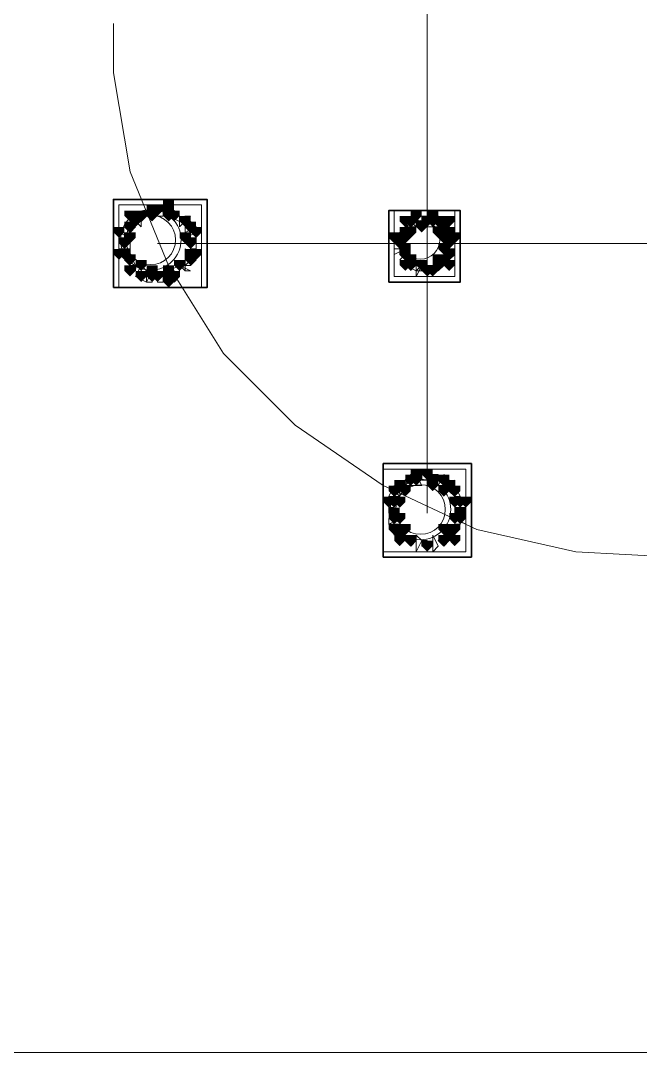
# Model space of a CAD drawing. Header units: millimetres. Extents: x 2315 to 4619, y 1334 to 1897.
# Drawn here: x 3521.04 to 3527.92, y 1530.21 to 1541.67 of the extents above; entities that cross this region are included whole.
import ezdxf

# ---------------------------------------------------------------- set-up
doc = ezdxf.new("R2010")
doc.units = ezdxf.units.MM
for name, color, linetype, true_color in [('PDF_10', 7, 'Continuous', 0x00b85c), ('PDF_AXIS', 7, 'Continuous', 0x00b85c), ('PDF_柱构件', 7, 'Continuous', 0x00b85c), ('PDF_转运站初步方案', 7, 'Continuous', 0x00b85c)]:
    doc.layers.add(name, color=color, linetype=linetype, true_color=true_color)
doc.layers.add('PDF_中心线层', color=1, linetype='Continuous')
doc.layers.add('PDF_粗实线层', color=7, linetype='Continuous')

msp = doc.modelspace()

# ---------------------------------------------------------------- hatches: boundary and pattern name
at = {"layer": 'PDF_10', "transparency": 33554559}
for points in [[(3522.558, 1539.62), (3522.497, 1539.62), (3522.497, 1539.558), (3522.558, 1539.497), (3522.619, 1539.558), (3522.619, 1539.62)], [(3522.558, 1539.62), (3522.497, 1539.62), (3522.497, 1539.558), (3522.558, 1539.497), (3522.619, 1539.558), (3522.619, 1539.62)], [(3522.558, 1539.62), (3522.497, 1539.62), (3522.497, 1539.558), (3522.558, 1539.497), (3522.619, 1539.558), (3522.619, 1539.62)], [(3522.375, 1539.558), (3522.314, 1539.558), (3522.314, 1539.497), (3522.375, 1539.436), (3522.436, 1539.497), (3522.436, 1539.558)], [(3522.375, 1539.558), (3522.314, 1539.558), (3522.314, 1539.497), (3522.375, 1539.436), (3522.436, 1539.497), (3522.436, 1539.558)], [(3522.375, 1539.558), (3522.314, 1539.558), (3522.314, 1539.497), (3522.375, 1539.436), (3522.436, 1539.497), (3522.436, 1539.558)], [(3522.741, 1539.558), (3522.68, 1539.558), (3522.68, 1539.497), (3522.741, 1539.436), (3522.802, 1539.497), (3522.802, 1539.558)], [(3522.741, 1539.558), (3522.68, 1539.558), (3522.68, 1539.497), (3522.741, 1539.436), (3522.802, 1539.497), (3522.802, 1539.558)], [(3525.368, 1539.497), (3525.307, 1539.497), (3525.307, 1539.436), (3525.368, 1539.375), (3525.429, 1539.436), (3525.429, 1539.497)], [(3525.368, 1539.497), (3525.307, 1539.497), (3525.307, 1539.436), (3525.368, 1539.375), (3525.429, 1539.436), (3525.429, 1539.497)], [(3525.551, 1539.497), (3525.49, 1539.497), (3525.49, 1539.436), (3525.551, 1539.375), (3525.612, 1539.436), (3525.612, 1539.497)], [(3525.551, 1539.497), (3525.49, 1539.497), (3525.49, 1539.436), (3525.551, 1539.375), (3525.612, 1539.436), (3525.612, 1539.497)], [(3525.673, 1539.497), (3525.612, 1539.497), (3525.612, 1539.436), (3525.673, 1539.375), (3525.734, 1539.436), (3525.734, 1539.497)], [(3525.673, 1539.497), (3525.612, 1539.497), (3525.612, 1539.436), (3525.673, 1539.375), (3525.734, 1539.436), (3525.734, 1539.497)], [(3522.253, 1539.436), (3522.191, 1539.436), (3522.191, 1539.375), (3522.253, 1539.314), (3522.314, 1539.375), (3522.314, 1539.436)], [(3522.253, 1539.436), (3522.191, 1539.436), (3522.191, 1539.375), (3522.253, 1539.314), (3522.314, 1539.375), (3522.314, 1539.436)], [(3522.253, 1539.436), (3522.191, 1539.436), (3522.191, 1539.375), (3522.253, 1539.314), (3522.314, 1539.375), (3522.314, 1539.436)], [(3522.924, 1539.436), (3522.863, 1539.436), (3522.863, 1539.375), (3522.924, 1539.314), (3522.986, 1539.375), (3522.986, 1539.436)], [(3522.924, 1539.436), (3522.863, 1539.436), (3522.863, 1539.375), (3522.924, 1539.314), (3522.986, 1539.375), (3522.986, 1539.436)], [(3525.307, 1539.375), (3525.246, 1539.375), (3525.246, 1539.314), (3525.307, 1539.253), (3525.368, 1539.314), (3525.368, 1539.375)], [(3525.307, 1539.375), (3525.246, 1539.375), (3525.246, 1539.314), (3525.307, 1539.253), (3525.368, 1539.314), (3525.368, 1539.375)], [(3525.795, 1539.375), (3525.734, 1539.375), (3525.734, 1539.314), (3525.795, 1539.253), (3525.856, 1539.314), (3525.856, 1539.375)], [(3525.795, 1539.375), (3525.734, 1539.375), (3525.734, 1539.314), (3525.795, 1539.253), (3525.856, 1539.314), (3525.856, 1539.375)], [(3522.191, 1539.253), (3522.13, 1539.253), (3522.13, 1539.192), (3522.191, 1539.131), (3522.253, 1539.192), (3522.253, 1539.253)], [(3522.191, 1539.253), (3522.13, 1539.253), (3522.13, 1539.192), (3522.191, 1539.131), (3522.253, 1539.192), (3522.253, 1539.253)], [(3522.924, 1539.253), (3522.863, 1539.253), (3522.863, 1539.192), (3522.924, 1539.131), (3522.986, 1539.192), (3522.986, 1539.253)], [(3522.924, 1539.253), (3522.863, 1539.253), (3522.863, 1539.192), (3522.924, 1539.131), (3522.986, 1539.192), (3522.986, 1539.253)], [(3525.246, 1539.253), (3525.184, 1539.253), (3525.184, 1539.192), (3525.246, 1539.131), (3525.307, 1539.192), (3525.307, 1539.253)], [(3525.246, 1539.253), (3525.184, 1539.253), (3525.184, 1539.192), (3525.246, 1539.131), (3525.307, 1539.192), (3525.307, 1539.253)], [(3525.795, 1539.253), (3525.734, 1539.253), (3525.734, 1539.192), (3525.795, 1539.131), (3525.856, 1539.192), (3525.856, 1539.253)], [(3525.795, 1539.253), (3525.734, 1539.253), (3525.734, 1539.192), (3525.795, 1539.131), (3525.856, 1539.192), (3525.856, 1539.253)], [(3525.307, 1539.131), (3525.246, 1539.131), (3525.246, 1539.07), (3525.307, 1539.009), (3525.368, 1539.07), (3525.368, 1539.131)], [(3525.307, 1539.131), (3525.246, 1539.131), (3525.246, 1539.07), (3525.307, 1539.009), (3525.368, 1539.07), (3525.368, 1539.131)], [(3525.795, 1539.131), (3525.734, 1539.131), (3525.734, 1539.07), (3525.795, 1539.009), (3525.856, 1539.07), (3525.856, 1539.131)], [(3525.795, 1539.131), (3525.734, 1539.131), (3525.734, 1539.07), (3525.795, 1539.009), (3525.856, 1539.07), (3525.856, 1539.131)], [(3522.253, 1539.07), (3522.191, 1539.07), (3522.191, 1539.009), (3522.253, 1538.948), (3522.314, 1539.009), (3522.314, 1539.07)], [(3522.253, 1539.07), (3522.191, 1539.07), (3522.191, 1539.009), (3522.253, 1538.948), (3522.314, 1539.009), (3522.314, 1539.07)], [(3522.253, 1539.07), (3522.191, 1539.07), (3522.191, 1539.009), (3522.253, 1538.948), (3522.314, 1539.009), (3522.314, 1539.07)], [(3522.924, 1539.07), (3522.863, 1539.07), (3522.863, 1539.009), (3522.924, 1538.948), (3522.986, 1539.009), (3522.986, 1539.07)], [(3522.924, 1539.07), (3522.863, 1539.07), (3522.863, 1539.009), (3522.924, 1538.948), (3522.986, 1539.009), (3522.986, 1539.07)], [(3525.368, 1539.009), (3525.307, 1539.009), (3525.307, 1538.948), (3525.368, 1538.887), (3525.429, 1538.948), (3525.429, 1539.009)], [(3525.368, 1539.009), (3525.307, 1539.009), (3525.307, 1538.948), (3525.368, 1538.887), (3525.429, 1538.948), (3525.429, 1539.009)], [(3525.551, 1538.948), (3525.49, 1538.948), (3525.49, 1538.887), (3525.551, 1538.825), (3525.612, 1538.887), (3525.612, 1538.948)], [(3525.551, 1538.948), (3525.49, 1538.948), (3525.49, 1538.887), (3525.551, 1538.825), (3525.612, 1538.887), (3525.612, 1538.948)], [(3525.673, 1539.009), (3525.612, 1539.009), (3525.612, 1538.948), (3525.673, 1538.887), (3525.734, 1538.948), (3525.734, 1539.009)], [(3525.673, 1539.009), (3525.612, 1539.009), (3525.612, 1538.948), (3525.673, 1538.887), (3525.734, 1538.948), (3525.734, 1539.009)], [(3525.673, 1539.009), (3525.612, 1539.009), (3525.612, 1538.948), (3525.673, 1538.887), (3525.734, 1538.948), (3525.734, 1539.009)], [(3522.375, 1538.887), (3522.314, 1538.887), (3522.314, 1538.825), (3522.375, 1538.764), (3522.436, 1538.825), (3522.436, 1538.887)], [(3522.375, 1538.887), (3522.314, 1538.887), (3522.314, 1538.825), (3522.375, 1538.764), (3522.436, 1538.825), (3522.436, 1538.887)], [(3522.558, 1538.887), (3522.497, 1538.887), (3522.497, 1538.825), (3522.558, 1538.764), (3522.619, 1538.825), (3522.619, 1538.887)], [(3522.558, 1538.887), (3522.497, 1538.887), (3522.497, 1538.825), (3522.558, 1538.764), (3522.619, 1538.825), (3522.619, 1538.887)], [(3522.741, 1538.887), (3522.68, 1538.887), (3522.68, 1538.825), (3522.741, 1538.764), (3522.802, 1538.825), (3522.802, 1538.887)], [(3522.741, 1538.887), (3522.68, 1538.887), (3522.68, 1538.825), (3522.741, 1538.764), (3522.802, 1538.825), (3522.802, 1538.887)], [(3525.368, 1536.627), (3525.307, 1536.627), (3525.307, 1536.565), (3525.368, 1536.504), (3525.429, 1536.565), (3525.429, 1536.627)], [(3525.368, 1536.627), (3525.307, 1536.627), (3525.307, 1536.565), (3525.368, 1536.504), (3525.429, 1536.565), (3525.429, 1536.627)], [(3525.551, 1536.688), (3525.49, 1536.688), (3525.49, 1536.627), (3525.551, 1536.565), (3525.612, 1536.627), (3525.612, 1536.688)], [(3525.551, 1536.688), (3525.49, 1536.688), (3525.49, 1536.627), (3525.551, 1536.565), (3525.612, 1536.627), (3525.612, 1536.688)], [(3525.734, 1536.627), (3525.673, 1536.627), (3525.673, 1536.565), (3525.734, 1536.504), (3525.795, 1536.565), (3525.795, 1536.627)], [(3525.734, 1536.627), (3525.673, 1536.627), (3525.673, 1536.565), (3525.734, 1536.504), (3525.795, 1536.565), (3525.795, 1536.627)], [(3525.184, 1536.504), (3525.123, 1536.504), (3525.123, 1536.443), (3525.184, 1536.382), (3525.246, 1536.443), (3525.246, 1536.504)], [(3525.184, 1536.504), (3525.123, 1536.504), (3525.123, 1536.443), (3525.184, 1536.382), (3525.246, 1536.443), (3525.246, 1536.504)], [(3525.856, 1536.504), (3525.795, 1536.504), (3525.795, 1536.443), (3525.856, 1536.382), (3525.917, 1536.443), (3525.917, 1536.504)], [(3525.856, 1536.504), (3525.795, 1536.504), (3525.795, 1536.443), (3525.856, 1536.382), (3525.917, 1536.443), (3525.917, 1536.504)], [(3525.184, 1536.26), (3525.123, 1536.26), (3525.123, 1536.199), (3525.184, 1536.138), (3525.246, 1536.199), (3525.246, 1536.26)], [(3525.184, 1536.26), (3525.123, 1536.26), (3525.123, 1536.199), (3525.184, 1536.138), (3525.246, 1536.199), (3525.246, 1536.26)], [(3525.917, 1536.26), (3525.856, 1536.26), (3525.856, 1536.199), (3525.917, 1536.138), (3525.979, 1536.199), (3525.979, 1536.26)], [(3525.917, 1536.26), (3525.856, 1536.26), (3525.856, 1536.199), (3525.917, 1536.138), (3525.979, 1536.199), (3525.979, 1536.26)], [(3525.184, 1536.077), (3525.123, 1536.077), (3525.123, 1536.016), (3525.184, 1535.955), (3525.246, 1536.016), (3525.246, 1536.077)], [(3525.184, 1536.077), (3525.123, 1536.077), (3525.123, 1536.016), (3525.184, 1535.955), (3525.246, 1536.016), (3525.246, 1536.077)], [(3525.856, 1536.077), (3525.795, 1536.077), (3525.795, 1536.016), (3525.856, 1535.955), (3525.917, 1536.016), (3525.917, 1536.077)], [(3525.856, 1536.077), (3525.795, 1536.077), (3525.795, 1536.016), (3525.856, 1535.955), (3525.917, 1536.016), (3525.917, 1536.077)], [(3525.368, 1535.955), (3525.307, 1535.955), (3525.307, 1535.894), (3525.368, 1535.832), (3525.429, 1535.894), (3525.429, 1535.955)], [(3525.368, 1535.955), (3525.307, 1535.955), (3525.307, 1535.894), (3525.368, 1535.832), (3525.429, 1535.894), (3525.429, 1535.955)], [(3525.734, 1535.955), (3525.673, 1535.955), (3525.673, 1535.894), (3525.734, 1535.832), (3525.795, 1535.894), (3525.795, 1535.955)], [(3525.734, 1535.955), (3525.673, 1535.955), (3525.673, 1535.894), (3525.734, 1535.832), (3525.795, 1535.894), (3525.795, 1535.955)], [(3525.734, 1535.955), (3525.673, 1535.955), (3525.673, 1535.894), (3525.734, 1535.832), (3525.795, 1535.894), (3525.795, 1535.955)], [(3525.551, 1535.894), (3525.49, 1535.894), (3525.49, 1535.832), (3525.551, 1535.771), (3525.612, 1535.832), (3525.612, 1535.894)], [(3525.551, 1535.894), (3525.49, 1535.894), (3525.49, 1535.832), (3525.551, 1535.771), (3525.612, 1535.832), (3525.612, 1535.894)]]:
    msp.add_hatch(color=256, dxfattribs=at).paths.add_polyline_path(points)
at = {"layer": 'PDF_柱构件', "transparency": 33554559}
for points in [[(3522.497, 1539.62), (3522.436, 1539.62), (3522.436, 1539.558), (3522.497, 1539.497), (3522.558, 1539.558), (3522.558, 1539.62)], [(3522.68, 1539.681), (3522.619, 1539.681), (3522.619, 1539.62), (3522.68, 1539.558), (3522.741, 1539.62), (3522.741, 1539.681)], [(3522.68, 1539.62), (3522.619, 1539.62), (3522.619, 1539.558), (3522.68, 1539.497), (3522.741, 1539.558), (3522.741, 1539.62)], [(3522.253, 1539.558), (3522.191, 1539.558), (3522.191, 1539.497), (3522.253, 1539.436), (3522.314, 1539.497), (3522.314, 1539.558)], [(3522.314, 1539.497), (3522.253, 1539.497), (3522.253, 1539.436), (3522.314, 1539.375), (3522.375, 1539.436), (3522.375, 1539.497)], [(3522.497, 1539.558), (3522.436, 1539.558), (3522.436, 1539.497), (3522.497, 1539.436), (3522.558, 1539.497), (3522.558, 1539.558)], [(3522.68, 1539.558), (3522.619, 1539.558), (3522.619, 1539.497), (3522.68, 1539.436), (3522.741, 1539.497), (3522.741, 1539.558)], [(3522.863, 1539.497), (3522.802, 1539.497), (3522.802, 1539.436), (3522.863, 1539.375), (3522.924, 1539.436), (3522.924, 1539.497)], [(3525.307, 1539.497), (3525.246, 1539.497), (3525.246, 1539.436), (3525.307, 1539.375), (3525.368, 1539.436), (3525.368, 1539.497)], [(3525.429, 1539.558), (3525.368, 1539.558), (3525.368, 1539.497), (3525.429, 1539.436), (3525.49, 1539.497), (3525.49, 1539.558)], [(3525.612, 1539.558), (3525.551, 1539.558), (3525.551, 1539.497), (3525.612, 1539.436), (3525.673, 1539.497), (3525.673, 1539.558)], [(3525.612, 1539.497), (3525.551, 1539.497), (3525.551, 1539.436), (3525.612, 1539.375), (3525.673, 1539.436), (3525.673, 1539.497)], [(3525.795, 1539.497), (3525.734, 1539.497), (3525.734, 1539.436), (3525.795, 1539.375), (3525.856, 1539.436), (3525.856, 1539.497)], [(3522.13, 1539.375), (3522.069, 1539.375), (3522.069, 1539.314), (3522.13, 1539.253), (3522.191, 1539.314), (3522.191, 1539.375)], [(3522.986, 1539.375), (3522.924, 1539.375), (3522.924, 1539.314), (3522.986, 1539.253), (3523.047, 1539.314), (3523.047, 1539.375)], [(3525.368, 1539.375), (3525.307, 1539.375), (3525.307, 1539.314), (3525.368, 1539.253), (3525.429, 1539.314), (3525.429, 1539.375)], [(3525.49, 1539.436), (3525.429, 1539.436), (3525.429, 1539.375), (3525.49, 1539.314), (3525.551, 1539.375), (3525.551, 1539.436)], [(3525.673, 1539.375), (3525.612, 1539.375), (3525.612, 1539.314), (3525.673, 1539.253), (3525.734, 1539.314), (3525.734, 1539.375)], [(3525.734, 1539.436), (3525.673, 1539.436), (3525.673, 1539.375), (3525.734, 1539.314), (3525.795, 1539.375), (3525.795, 1539.436)], [(3522.253, 1539.314), (3522.191, 1539.314), (3522.191, 1539.253), (3522.253, 1539.192), (3522.314, 1539.253), (3522.314, 1539.314)], [(3522.863, 1539.314), (3522.802, 1539.314), (3522.802, 1539.253), (3522.863, 1539.192), (3522.924, 1539.253), (3522.924, 1539.314)], [(3525.184, 1539.314), (3525.123, 1539.314), (3525.123, 1539.253), (3525.184, 1539.192), (3525.246, 1539.253), (3525.246, 1539.314)], [(3525.246, 1539.314), (3525.184, 1539.314), (3525.184, 1539.253), (3525.246, 1539.192), (3525.307, 1539.253), (3525.307, 1539.314)], [(3525.307, 1539.314), (3525.246, 1539.314), (3525.246, 1539.253), (3525.307, 1539.192), (3525.368, 1539.253), (3525.368, 1539.314)], [(3525.734, 1539.314), (3525.673, 1539.314), (3525.673, 1539.253), (3525.734, 1539.192), (3525.795, 1539.253), (3525.795, 1539.314)], [(3525.795, 1539.314), (3525.734, 1539.314), (3525.734, 1539.253), (3525.795, 1539.192), (3525.856, 1539.253), (3525.856, 1539.314)], [(3525.856, 1539.314), (3525.795, 1539.314), (3525.795, 1539.253), (3525.856, 1539.192), (3525.917, 1539.253), (3525.917, 1539.314)], [(3522.13, 1539.131), (3522.069, 1539.131), (3522.069, 1539.07), (3522.13, 1539.009), (3522.191, 1539.07), (3522.191, 1539.131)], [(3522.191, 1539.131), (3522.13, 1539.131), (3522.13, 1539.07), (3522.191, 1539.009), (3522.253, 1539.07), (3522.253, 1539.131)], [(3522.924, 1539.131), (3522.863, 1539.131), (3522.863, 1539.07), (3522.924, 1539.009), (3522.986, 1539.07), (3522.986, 1539.131)], [(3522.986, 1539.131), (3522.924, 1539.131), (3522.924, 1539.07), (3522.986, 1539.009), (3523.047, 1539.07), (3523.047, 1539.131)], [(3525.307, 1539.192), (3525.246, 1539.192), (3525.246, 1539.131), (3525.307, 1539.07), (3525.368, 1539.131), (3525.368, 1539.192)], [(3525.734, 1539.192), (3525.673, 1539.192), (3525.673, 1539.131), (3525.734, 1539.07), (3525.795, 1539.131), (3525.795, 1539.192)], [(3525.368, 1539.07), (3525.307, 1539.07), (3525.307, 1539.009), (3525.368, 1538.948), (3525.429, 1539.009), (3525.429, 1539.07)], [(3525.673, 1539.07), (3525.612, 1539.07), (3525.612, 1539.009), (3525.673, 1538.948), (3525.734, 1539.009), (3525.734, 1539.07)], [(3525.734, 1539.07), (3525.673, 1539.07), (3525.673, 1539.009), (3525.734, 1538.948), (3525.795, 1539.009), (3525.795, 1539.07)], [(3522.253, 1538.948), (3522.191, 1538.948), (3522.191, 1538.887), (3522.253, 1538.825), (3522.314, 1538.887), (3522.314, 1538.948)], [(3522.375, 1539.009), (3522.314, 1539.009), (3522.314, 1538.948), (3522.375, 1538.887), (3522.436, 1538.948), (3522.436, 1539.009)], [(3522.497, 1538.948), (3522.436, 1538.948), (3522.436, 1538.887), (3522.497, 1538.825), (3522.558, 1538.887), (3522.558, 1538.948)], [(3522.68, 1538.948), (3522.619, 1538.948), (3522.619, 1538.887), (3522.68, 1538.825), (3522.741, 1538.887), (3522.741, 1538.948)], [(3522.802, 1539.009), (3522.741, 1539.009), (3522.741, 1538.948), (3522.802, 1538.887), (3522.863, 1538.948), (3522.863, 1539.009)], [(3525.307, 1539.009), (3525.246, 1539.009), (3525.246, 1538.948), (3525.307, 1538.887), (3525.368, 1538.948), (3525.368, 1539.009)], [(3525.49, 1539.009), (3525.429, 1539.009), (3525.429, 1538.948), (3525.49, 1538.887), (3525.551, 1538.948), (3525.551, 1539.009)], [(3525.612, 1538.948), (3525.551, 1538.948), (3525.551, 1538.887), (3525.612, 1538.825), (3525.673, 1538.887), (3525.673, 1538.948)], [(3525.795, 1539.009), (3525.734, 1539.009), (3525.734, 1538.948), (3525.795, 1538.887), (3525.856, 1538.948), (3525.856, 1539.009)], [(3522.497, 1538.887), (3522.436, 1538.887), (3522.436, 1538.825), (3522.497, 1538.764), (3522.558, 1538.825), (3522.558, 1538.887)], [(3522.68, 1538.887), (3522.619, 1538.887), (3522.619, 1538.825), (3522.68, 1538.764), (3522.741, 1538.825), (3522.741, 1538.887)], [(3522.68, 1538.825), (3522.619, 1538.825), (3522.619, 1538.764), (3522.68, 1538.703), (3522.741, 1538.764), (3522.741, 1538.825)], [(3525.429, 1536.688), (3525.368, 1536.688), (3525.368, 1536.627), (3525.429, 1536.565), (3525.49, 1536.627), (3525.49, 1536.688)], [(3525.429, 1536.627), (3525.368, 1536.627), (3525.368, 1536.565), (3525.429, 1536.504), (3525.49, 1536.565), (3525.49, 1536.627)], [(3525.612, 1536.627), (3525.551, 1536.627), (3525.551, 1536.565), (3525.612, 1536.504), (3525.673, 1536.565), (3525.673, 1536.627)], [(3525.246, 1536.565), (3525.184, 1536.565), (3525.184, 1536.504), (3525.246, 1536.443), (3525.307, 1536.504), (3525.307, 1536.565)], [(3525.307, 1536.504), (3525.246, 1536.504), (3525.246, 1536.443), (3525.307, 1536.382), (3525.368, 1536.443), (3525.368, 1536.504)], [(3525.612, 1536.565), (3525.551, 1536.565), (3525.551, 1536.504), (3525.612, 1536.443), (3525.673, 1536.504), (3525.673, 1536.565)], [(3525.734, 1536.504), (3525.673, 1536.504), (3525.673, 1536.443), (3525.734, 1536.382), (3525.795, 1536.443), (3525.795, 1536.504)], [(3525.795, 1536.565), (3525.734, 1536.565), (3525.734, 1536.504), (3525.795, 1536.443), (3525.856, 1536.504), (3525.856, 1536.565)], [(3525.123, 1536.382), (3525.062, 1536.382), (3525.062, 1536.321), (3525.123, 1536.26), (3525.184, 1536.321), (3525.184, 1536.382)], [(3525.184, 1536.382), (3525.123, 1536.382), (3525.123, 1536.321), (3525.184, 1536.26), (3525.246, 1536.321), (3525.246, 1536.382)], [(3525.246, 1536.382), (3525.184, 1536.382), (3525.184, 1536.321), (3525.246, 1536.26), (3525.307, 1536.321), (3525.307, 1536.382)], [(3525.856, 1536.382), (3525.795, 1536.382), (3525.795, 1536.321), (3525.856, 1536.26), (3525.917, 1536.321), (3525.917, 1536.382)], [(3525.917, 1536.382), (3525.856, 1536.382), (3525.856, 1536.321), (3525.917, 1536.26), (3525.979, 1536.321), (3525.979, 1536.382)], [(3525.979, 1536.382), (3525.917, 1536.382), (3525.917, 1536.321), (3525.979, 1536.26), (3526.04, 1536.321), (3526.04, 1536.382)], [(3525.184, 1536.199), (3525.123, 1536.199), (3525.123, 1536.138), (3525.184, 1536.077), (3525.246, 1536.138), (3525.246, 1536.199)], [(3525.246, 1536.199), (3525.184, 1536.199), (3525.184, 1536.138), (3525.246, 1536.077), (3525.307, 1536.138), (3525.307, 1536.199)], [(3525.856, 1536.199), (3525.795, 1536.199), (3525.795, 1536.138), (3525.856, 1536.077), (3525.917, 1536.138), (3525.917, 1536.199)], [(3525.917, 1536.199), (3525.856, 1536.199), (3525.856, 1536.138), (3525.917, 1536.077), (3525.979, 1536.138), (3525.979, 1536.199)], [(3525.307, 1536.077), (3525.246, 1536.077), (3525.246, 1536.016), (3525.307, 1535.955), (3525.368, 1536.016), (3525.368, 1536.077)], [(3525.734, 1536.077), (3525.673, 1536.077), (3525.673, 1536.016), (3525.734, 1535.955), (3525.795, 1536.016), (3525.795, 1536.077)], [(3525.246, 1536.016), (3525.184, 1536.016), (3525.184, 1535.955), (3525.246, 1535.894), (3525.307, 1535.955), (3525.307, 1536.016)], [(3525.246, 1535.955), (3525.184, 1535.955), (3525.184, 1535.894), (3525.246, 1535.832), (3525.307, 1535.894), (3525.307, 1535.955)], [(3525.795, 1536.016), (3525.734, 1536.016), (3525.734, 1535.955), (3525.795, 1535.894), (3525.856, 1535.955), (3525.856, 1536.016)], [(3525.856, 1535.955), (3525.795, 1535.955), (3525.795, 1535.894), (3525.856, 1535.832), (3525.917, 1535.894), (3525.917, 1535.955)]]:
    msp.add_hatch(color=256, dxfattribs=at).paths.add_polyline_path(points)
at = {"layer": 'PDF_转运站初步方案', "transparency": 33554559}
for points in [[(3522.558, 1539.62), (3522.497, 1539.62), (3522.497, 1539.558), (3522.558, 1539.497), (3522.619, 1539.558), (3522.619, 1539.62)], [(3522.558, 1539.62), (3522.497, 1539.62), (3522.497, 1539.558), (3522.558, 1539.497), (3522.619, 1539.558), (3522.619, 1539.62)], [(3522.375, 1539.558), (3522.314, 1539.558), (3522.314, 1539.497), (3522.375, 1539.436), (3522.436, 1539.497), (3522.436, 1539.558)], [(3522.375, 1539.558), (3522.314, 1539.558), (3522.314, 1539.497), (3522.375, 1539.436), (3522.436, 1539.497), (3522.436, 1539.558)], [(3522.741, 1539.558), (3522.68, 1539.558), (3522.68, 1539.497), (3522.741, 1539.436), (3522.802, 1539.497), (3522.802, 1539.558)], [(3522.741, 1539.558), (3522.68, 1539.558), (3522.68, 1539.497), (3522.741, 1539.436), (3522.802, 1539.497), (3522.802, 1539.558)], [(3525.368, 1539.497), (3525.307, 1539.497), (3525.307, 1539.436), (3525.368, 1539.375), (3525.429, 1539.436), (3525.429, 1539.497)], [(3525.368, 1539.497), (3525.307, 1539.497), (3525.307, 1539.436), (3525.368, 1539.375), (3525.429, 1539.436), (3525.429, 1539.497)], [(3525.551, 1539.497), (3525.49, 1539.497), (3525.49, 1539.436), (3525.551, 1539.375), (3525.612, 1539.436), (3525.612, 1539.497)], [(3525.551, 1539.497), (3525.49, 1539.497), (3525.49, 1539.436), (3525.551, 1539.375), (3525.612, 1539.436), (3525.612, 1539.497)], [(3525.673, 1539.497), (3525.612, 1539.497), (3525.612, 1539.436), (3525.673, 1539.375), (3525.734, 1539.436), (3525.734, 1539.497)], [(3525.673, 1539.497), (3525.612, 1539.497), (3525.612, 1539.436), (3525.673, 1539.375), (3525.734, 1539.436), (3525.734, 1539.497)], [(3522.253, 1539.436), (3522.191, 1539.436), (3522.191, 1539.375), (3522.253, 1539.314), (3522.314, 1539.375), (3522.314, 1539.436)], [(3522.253, 1539.436), (3522.191, 1539.436), (3522.191, 1539.375), (3522.253, 1539.314), (3522.314, 1539.375), (3522.314, 1539.436)], [(3522.924, 1539.436), (3522.863, 1539.436), (3522.863, 1539.375), (3522.924, 1539.314), (3522.986, 1539.375), (3522.986, 1539.436)], [(3522.924, 1539.436), (3522.863, 1539.436), (3522.863, 1539.375), (3522.924, 1539.314), (3522.986, 1539.375), (3522.986, 1539.436)], [(3525.307, 1539.375), (3525.246, 1539.375), (3525.246, 1539.314), (3525.307, 1539.253), (3525.368, 1539.314), (3525.368, 1539.375)], [(3525.307, 1539.375), (3525.246, 1539.375), (3525.246, 1539.314), (3525.307, 1539.253), (3525.368, 1539.314), (3525.368, 1539.375)], [(3525.795, 1539.375), (3525.734, 1539.375), (3525.734, 1539.314), (3525.795, 1539.253), (3525.856, 1539.314), (3525.856, 1539.375)], [(3525.795, 1539.375), (3525.734, 1539.375), (3525.734, 1539.314), (3525.795, 1539.253), (3525.856, 1539.314), (3525.856, 1539.375)], [(3522.191, 1539.253), (3522.13, 1539.253), (3522.13, 1539.192), (3522.191, 1539.131), (3522.253, 1539.192), (3522.253, 1539.253)], [(3522.191, 1539.253), (3522.13, 1539.253), (3522.13, 1539.192), (3522.191, 1539.131), (3522.253, 1539.192), (3522.253, 1539.253)], [(3522.924, 1539.253), (3522.863, 1539.253), (3522.863, 1539.192), (3522.924, 1539.131), (3522.986, 1539.192), (3522.986, 1539.253)], [(3522.924, 1539.253), (3522.863, 1539.253), (3522.863, 1539.192), (3522.924, 1539.131), (3522.986, 1539.192), (3522.986, 1539.253)], [(3525.246, 1539.253), (3525.184, 1539.253), (3525.184, 1539.192), (3525.246, 1539.131), (3525.307, 1539.192), (3525.307, 1539.253)], [(3525.246, 1539.253), (3525.184, 1539.253), (3525.184, 1539.192), (3525.246, 1539.131), (3525.307, 1539.192), (3525.307, 1539.253)], [(3525.795, 1539.253), (3525.734, 1539.253), (3525.734, 1539.192), (3525.795, 1539.131), (3525.856, 1539.192), (3525.856, 1539.253)], [(3525.795, 1539.253), (3525.734, 1539.253), (3525.734, 1539.192), (3525.795, 1539.131), (3525.856, 1539.192), (3525.856, 1539.253)], [(3525.307, 1539.131), (3525.246, 1539.131), (3525.246, 1539.07), (3525.307, 1539.009), (3525.368, 1539.07), (3525.368, 1539.131)], [(3525.307, 1539.131), (3525.246, 1539.131), (3525.246, 1539.07), (3525.307, 1539.009), (3525.368, 1539.07), (3525.368, 1539.131)], [(3525.795, 1539.131), (3525.734, 1539.131), (3525.734, 1539.07), (3525.795, 1539.009), (3525.856, 1539.07), (3525.856, 1539.131)], [(3525.795, 1539.131), (3525.734, 1539.131), (3525.734, 1539.07), (3525.795, 1539.009), (3525.856, 1539.07), (3525.856, 1539.131)], [(3522.253, 1539.07), (3522.191, 1539.07), (3522.191, 1539.009), (3522.253, 1538.948), (3522.314, 1539.009), (3522.314, 1539.07)], [(3522.253, 1539.07), (3522.191, 1539.07), (3522.191, 1539.009), (3522.253, 1538.948), (3522.314, 1539.009), (3522.314, 1539.07)], [(3522.924, 1539.07), (3522.863, 1539.07), (3522.863, 1539.009), (3522.924, 1538.948), (3522.986, 1539.009), (3522.986, 1539.07)], [(3522.924, 1539.07), (3522.863, 1539.07), (3522.863, 1539.009), (3522.924, 1538.948), (3522.986, 1539.009), (3522.986, 1539.07)], [(3525.368, 1539.009), (3525.307, 1539.009), (3525.307, 1538.948), (3525.368, 1538.887), (3525.429, 1538.948), (3525.429, 1539.009)], [(3525.368, 1539.009), (3525.307, 1539.009), (3525.307, 1538.948), (3525.368, 1538.887), (3525.429, 1538.948), (3525.429, 1539.009)], [(3525.551, 1538.948), (3525.49, 1538.948), (3525.49, 1538.887), (3525.551, 1538.825), (3525.612, 1538.887), (3525.612, 1538.948)], [(3525.551, 1538.948), (3525.49, 1538.948), (3525.49, 1538.887), (3525.551, 1538.825), (3525.612, 1538.887), (3525.612, 1538.948)], [(3525.673, 1539.009), (3525.612, 1539.009), (3525.612, 1538.948), (3525.673, 1538.887), (3525.734, 1538.948), (3525.734, 1539.009)], [(3525.673, 1539.009), (3525.612, 1539.009), (3525.612, 1538.948), (3525.673, 1538.887), (3525.734, 1538.948), (3525.734, 1539.009)], [(3522.375, 1538.887), (3522.314, 1538.887), (3522.314, 1538.825), (3522.375, 1538.764), (3522.436, 1538.825), (3522.436, 1538.887)], [(3522.375, 1538.887), (3522.314, 1538.887), (3522.314, 1538.825), (3522.375, 1538.764), (3522.436, 1538.825), (3522.436, 1538.887)], [(3522.558, 1538.887), (3522.497, 1538.887), (3522.497, 1538.825), (3522.558, 1538.764), (3522.619, 1538.825), (3522.619, 1538.887)], [(3522.558, 1538.887), (3522.497, 1538.887), (3522.497, 1538.825), (3522.558, 1538.764), (3522.619, 1538.825), (3522.619, 1538.887)], [(3522.741, 1538.887), (3522.68, 1538.887), (3522.68, 1538.825), (3522.741, 1538.764), (3522.802, 1538.825), (3522.802, 1538.887)], [(3522.741, 1538.887), (3522.68, 1538.887), (3522.68, 1538.825), (3522.741, 1538.764), (3522.802, 1538.825), (3522.802, 1538.887)], [(3525.368, 1536.627), (3525.307, 1536.627), (3525.307, 1536.565), (3525.368, 1536.504), (3525.429, 1536.565), (3525.429, 1536.627)], [(3525.368, 1536.627), (3525.307, 1536.627), (3525.307, 1536.565), (3525.368, 1536.504), (3525.429, 1536.565), (3525.429, 1536.627)], [(3525.551, 1536.688), (3525.49, 1536.688), (3525.49, 1536.627), (3525.551, 1536.565), (3525.612, 1536.627), (3525.612, 1536.688)], [(3525.551, 1536.688), (3525.49, 1536.688), (3525.49, 1536.627), (3525.551, 1536.565), (3525.612, 1536.627), (3525.612, 1536.688)], [(3525.734, 1536.627), (3525.673, 1536.627), (3525.673, 1536.565), (3525.734, 1536.504), (3525.795, 1536.565), (3525.795, 1536.627)], [(3525.734, 1536.627), (3525.673, 1536.627), (3525.673, 1536.565), (3525.734, 1536.504), (3525.795, 1536.565), (3525.795, 1536.627)], [(3525.184, 1536.504), (3525.123, 1536.504), (3525.123, 1536.443), (3525.184, 1536.382), (3525.246, 1536.443), (3525.246, 1536.504)], [(3525.184, 1536.504), (3525.123, 1536.504), (3525.123, 1536.443), (3525.184, 1536.382), (3525.246, 1536.443), (3525.246, 1536.504)], [(3525.856, 1536.504), (3525.795, 1536.504), (3525.795, 1536.443), (3525.856, 1536.382), (3525.917, 1536.443), (3525.917, 1536.504)], [(3525.856, 1536.504), (3525.795, 1536.504), (3525.795, 1536.443), (3525.856, 1536.382), (3525.917, 1536.443), (3525.917, 1536.504)], [(3525.184, 1536.26), (3525.123, 1536.26), (3525.123, 1536.199), (3525.184, 1536.138), (3525.246, 1536.199), (3525.246, 1536.26)], [(3525.184, 1536.26), (3525.123, 1536.26), (3525.123, 1536.199), (3525.184, 1536.138), (3525.246, 1536.199), (3525.246, 1536.26)], [(3525.917, 1536.26), (3525.856, 1536.26), (3525.856, 1536.199), (3525.917, 1536.138), (3525.979, 1536.199), (3525.979, 1536.26)], [(3525.917, 1536.26), (3525.856, 1536.26), (3525.856, 1536.199), (3525.917, 1536.138), (3525.979, 1536.199), (3525.979, 1536.26)], [(3525.184, 1536.077), (3525.123, 1536.077), (3525.123, 1536.016), (3525.184, 1535.955), (3525.246, 1536.016), (3525.246, 1536.077)], [(3525.184, 1536.077), (3525.123, 1536.077), (3525.123, 1536.016), (3525.184, 1535.955), (3525.246, 1536.016), (3525.246, 1536.077)], [(3525.856, 1536.077), (3525.795, 1536.077), (3525.795, 1536.016), (3525.856, 1535.955), (3525.917, 1536.016), (3525.917, 1536.077)], [(3525.856, 1536.077), (3525.795, 1536.077), (3525.795, 1536.016), (3525.856, 1535.955), (3525.917, 1536.016), (3525.917, 1536.077)], [(3525.368, 1535.955), (3525.307, 1535.955), (3525.307, 1535.894), (3525.368, 1535.832), (3525.429, 1535.894), (3525.429, 1535.955)], [(3525.368, 1535.955), (3525.307, 1535.955), (3525.307, 1535.894), (3525.368, 1535.832), (3525.429, 1535.894), (3525.429, 1535.955)], [(3525.734, 1535.955), (3525.673, 1535.955), (3525.673, 1535.894), (3525.734, 1535.832), (3525.795, 1535.894), (3525.795, 1535.955)], [(3525.734, 1535.955), (3525.673, 1535.955), (3525.673, 1535.894), (3525.734, 1535.832), (3525.795, 1535.894), (3525.795, 1535.955)], [(3525.551, 1535.894), (3525.49, 1535.894), (3525.49, 1535.832), (3525.551, 1535.771), (3525.612, 1535.832), (3525.612, 1535.894)], [(3525.551, 1535.894), (3525.49, 1535.894), (3525.49, 1535.832), (3525.551, 1535.771), (3525.612, 1535.832), (3525.612, 1535.894)]]:
    msp.add_hatch(color=256, dxfattribs=at).paths.add_polyline_path(points)

# ---------------------------------------------------------------- linework, layer by layer
at = {"layer": 'PDF_10', "lineweight": 18}
for points in [[(3522.436, 1539.497), (3522.375, 1539.497)], [(3522.619, 1539.558), (3522.558, 1539.558)], [(3522.802, 1539.497), (3522.741, 1539.497), (3522.802, 1539.497)], [(3525.551, 1539.497), (3525.551, 1539.436), (3525.49, 1539.436)], [(3522.253, 1539.375), (3522.253, 1539.314)], [(3522.924, 1539.314), (3522.863, 1539.375), (3522.924, 1539.375)], [(3525.307, 1539.375), (3525.307, 1539.314), (3525.246, 1539.314)], [(3525.429, 1539.436), (3525.368, 1539.375)], [(3525.429, 1539.375), (3525.368, 1539.436)], [(3525.734, 1539.314), (3525.795, 1539.314), (3525.734, 1539.375), (3525.612, 1539.436)], [(3525.673, 1539.375), (3525.673, 1539.436)], [(3522.253, 1539.192), (3522.191, 1539.192), (3522.191, 1539.131)], [(3522.924, 1539.131), (3522.924, 1539.192), (3522.986, 1539.192)], [(3525.307, 1539.192), (3525.246, 1539.192), (3525.246, 1539.131)], [(3525.795, 1539.131), (3525.795, 1539.192), (3525.856, 1539.192)], [(3525.246, 1539.009), (3525.307, 1539.07), (3525.307, 1539.009)], [(3525.734, 1539.009), (3525.795, 1539.07)], [(3525.734, 1539.07), (3525.795, 1539.009)], [(3522.253, 1539.009), (3522.253, 1538.948)], [(3522.863, 1538.948), (3522.924, 1539.009), (3522.863, 1539.009)], [(3525.368, 1538.948), (3525.429, 1538.948), (3525.368, 1538.948)], [(3525.49, 1538.887), (3525.551, 1538.887), (3525.551, 1538.948)], [(3525.612, 1538.948), (3525.734, 1538.948)], [(3522.375, 1538.825), (3522.375, 1538.887), (3522.436, 1538.825)], [(3522.558, 1538.764), (3522.558, 1538.825), (3522.619, 1538.825)], [(3522.741, 1538.825), (3522.802, 1538.887)], [(3522.741, 1538.887), (3522.802, 1538.825)], [(3525.49, 1536.627), (3525.551, 1536.627), (3525.551, 1536.565)], [(3525.307, 1536.504), (3525.368, 1536.565)], [(3525.368, 1536.504), (3525.307, 1536.565)], [(3525.673, 1536.565), (3525.734, 1536.504), (3525.734, 1536.565)], [(3525.184, 1536.382), (3525.246, 1536.443)], [(3525.246, 1536.382), (3525.184, 1536.443)], [(3525.856, 1536.443), (3525.856, 1536.382), (3525.856, 1536.443)], [(3525.123, 1536.199), (3525.184, 1536.199), (3525.184, 1536.26)], [(3525.917, 1536.26), (3525.917, 1536.199), (3525.856, 1536.199)], [(3525.246, 1536.016), (3525.184, 1536.077)], [(3525.246, 1536.077), (3525.184, 1536.016)], [(3525.856, 1536.016), (3525.856, 1536.077), (3525.856, 1536.016)], [(3525.307, 1535.894), (3525.368, 1535.894), (3525.307, 1535.894)], [(3525.551, 1535.894), (3525.551, 1535.832), (3525.49, 1535.832)], [(3525.734, 1535.894), (3525.673, 1535.894)]]:
    msp.add_lwpolyline(points, dxfattribs=at)
at = {"layer": 'PDF_AXIS', "lineweight": 18}
for points in [[(3522.13, 1538.703), (3522.13, 1539.62), (3523.047, 1539.62), (3523.047, 1538.703)], [(3525.184, 1538.825), (3525.184, 1539.558), (3525.856, 1539.558), (3525.856, 1538.825)], [(3525.979, 1535.771), (3525.979, 1536.688), (3525.062, 1536.688), (3525.062, 1535.771)]]:
    msp.add_lwpolyline(points, close=True, dxfattribs=at)
at = {"layer": 'PDF_中心线层', "color": 112, "lineweight": 18, "true_color": 0x00b85c}
for points in [[(3525.551, 1547.133), (3525.551, 1536.199)], [(3522.069, 1541.635), (3522.069, 1541.085), (3522.253, 1539.986), (3522.68, 1538.948), (3523.291, 1537.97), (3524.085, 1537.176), (3525.062, 1536.504), (3526.101, 1536.016), (3527.2, 1535.771), (3528.3, 1535.71), (3529.46, 1535.832), (3530.499, 1536.199), (3531.048, 1536.504)], [(3522.558, 1539.192), (3533.491, 1539.192)]]:
    msp.add_lwpolyline(points, dxfattribs=at)
at = {"layer": 'PDF_柱构件', "lineweight": 18}
for points in [[(3522.497, 1539.62), (3522.497, 1539.497), (3522.436, 1539.62)], [(3522.619, 1539.497), (3522.558, 1539.497), (3522.558, 1539.62), (3522.619, 1539.62)], [(3522.68, 1539.62), (3522.68, 1539.497)], [(3522.253, 1539.497), (3522.375, 1539.436), (3522.375, 1539.375)], [(3522.436, 1539.497), (3522.375, 1539.436), (3522.314, 1539.497), (3522.436, 1539.558)], [(3522.802, 1539.436), (3522.68, 1539.497), (3522.741, 1539.558), (3522.802, 1539.497)], [(3522.924, 1539.497), (3522.802, 1539.375), (3522.802, 1539.436), (3522.863, 1539.497)], [(3525.429, 1539.375), (3525.368, 1539.375), (3525.307, 1539.436), (3525.429, 1539.497)], [(3525.429, 1539.497), (3525.49, 1539.375)], [(3525.551, 1539.436), (3525.49, 1539.436), (3525.49, 1539.497), (3525.551, 1539.497)], [(3525.612, 1539.497), (3525.612, 1539.375), (3525.551, 1539.375)], [(3525.673, 1539.375), (3525.612, 1539.375), (3525.673, 1539.497), (3525.734, 1539.436)], [(3522.314, 1539.375), (3522.253, 1539.314), (3522.191, 1539.375), (3522.253, 1539.436)], [(3522.863, 1539.314), (3522.863, 1539.375), (3522.924, 1539.436), (3522.986, 1539.375)], [(3525.368, 1539.314), (3525.307, 1539.253), (3525.246, 1539.314), (3525.307, 1539.375)], [(3525.307, 1539.436), (3525.368, 1539.314)], [(3525.795, 1539.436), (3525.673, 1539.314)], [(3525.734, 1539.253), (3525.734, 1539.314), (3525.795, 1539.375), (3525.856, 1539.314)], [(3522.13, 1539.314), (3522.253, 1539.253)], [(3522.253, 1539.253), (3522.253, 1539.131), (3522.13, 1539.131), (3522.13, 1539.253)], [(3522.986, 1539.314), (3522.863, 1539.253)], [(3522.924, 1539.131), (3522.924, 1539.253), (3522.986, 1539.253), (3522.986, 1539.131)], [(3525.184, 1539.253), (3525.307, 1539.253)], [(3525.307, 1539.253), (3525.307, 1539.131), (3525.184, 1539.131), (3525.184, 1539.253)], [(3525.856, 1539.253), (3525.734, 1539.253)], [(3525.734, 1539.131), (3525.734, 1539.253), (3525.856, 1539.253), (3525.856, 1539.131)], [(3522.13, 1539.07), (3522.253, 1539.131), (3522.253, 1539.07)], [(3522.986, 1539.07), (3522.863, 1539.07), (3522.863, 1539.131)], [(3525.184, 1539.131), (3525.307, 1539.131), (3525.184, 1539.07)], [(3525.307, 1539.131), (3525.368, 1539.009), (3525.307, 1539.009), (3525.246, 1539.07)], [(3525.856, 1539.07), (3525.734, 1539.131), (3525.856, 1539.131)], [(3525.734, 1539.009), (3525.734, 1539.131), (3525.856, 1539.07), (3525.795, 1539.009)], [(3522.253, 1539.07), (3522.314, 1538.948), (3522.253, 1538.948), (3522.191, 1539.009)], [(3522.863, 1538.948), (3522.863, 1539.07), (3522.986, 1539.009), (3522.924, 1538.948)], [(3522.253, 1538.887), (3522.375, 1538.948)], [(3522.375, 1538.948), (3522.436, 1538.887), (3522.436, 1538.764), (3522.314, 1538.825)], [(3522.68, 1538.887), (3522.802, 1538.948), (3522.802, 1538.825), (3522.741, 1538.764)], [(3525.307, 1538.948), (3525.368, 1539.009)], [(3525.368, 1539.009), (3525.429, 1538.948), (3525.429, 1538.887), (3525.307, 1538.948)], [(3525.49, 1538.948), (3525.551, 1538.948), (3525.551, 1538.887), (3525.49, 1538.887)], [(3525.612, 1538.825), (3525.551, 1538.948), (3525.612, 1538.948), (3525.612, 1538.887)], [(3525.612, 1538.948), (3525.673, 1539.009), (3525.734, 1538.948), (3525.673, 1538.887)], [(3525.795, 1538.948), (3525.673, 1539.009)], [(3522.436, 1538.764), (3522.497, 1538.887), (3522.497, 1538.764)], [(3522.558, 1538.825), (3522.619, 1538.825), (3522.619, 1538.764), (3522.558, 1538.764)], [(3522.68, 1538.764), (3522.68, 1538.887)], [(3525.307, 1536.504), (3525.429, 1536.504), (3525.368, 1536.627), (3525.307, 1536.565)], [(3525.429, 1536.627), (3525.429, 1536.504), (3525.49, 1536.504)], [(3525.49, 1536.565), (3525.551, 1536.565), (3525.551, 1536.627), (3525.49, 1536.627)], [(3525.612, 1536.627), (3525.612, 1536.504), (3525.673, 1536.627)], [(3525.673, 1536.504), (3525.734, 1536.504), (3525.795, 1536.565), (3525.734, 1536.627)], [(3525.246, 1536.382), (3525.246, 1536.443), (3525.184, 1536.504), (3525.123, 1536.382)], [(3525.246, 1536.504), (3525.307, 1536.443), (3525.246, 1536.565)], [(3525.856, 1536.565), (3525.734, 1536.443), (3525.856, 1536.504)], [(3525.795, 1536.443), (3525.856, 1536.382), (3525.917, 1536.382), (3525.856, 1536.504)], [(3525.123, 1536.321), (3525.246, 1536.321)], [(3525.979, 1536.321), (3525.856, 1536.321)], [(3525.184, 1536.199), (3525.184, 1536.26), (3525.123, 1536.26), (3525.123, 1536.199)], [(3525.856, 1536.26), (3525.856, 1536.199), (3525.979, 1536.199), (3525.979, 1536.26)], [(3525.123, 1536.077), (3525.246, 1536.138), (3525.123, 1536.138)], [(3525.246, 1536.016), (3525.246, 1536.077), (3525.123, 1536.077), (3525.184, 1535.955)], [(3525.856, 1536.077), (3525.795, 1536.016), (3525.856, 1535.955), (3525.917, 1536.077)], [(3525.979, 1536.138), (3525.856, 1536.138), (3525.979, 1536.077)], [(3525.246, 1535.894), (3525.307, 1536.016)], [(3525.429, 1535.894), (3525.307, 1535.955), (3525.307, 1535.894), (3525.368, 1535.832)], [(3525.429, 1535.771), (3525.49, 1535.894), (3525.429, 1535.955), (3525.429, 1535.832)], [(3525.673, 1535.832), (3525.612, 1535.955), (3525.612, 1535.894), (3525.612, 1535.771)], [(3525.734, 1535.955), (3525.673, 1535.894), (3525.734, 1535.832), (3525.795, 1535.894)], [(3525.856, 1535.894), (3525.734, 1536.016)], [(3525.551, 1535.894), (3525.49, 1535.894), (3525.49, 1535.832), (3525.551, 1535.832)]]:
    msp.add_lwpolyline(points, close=True, dxfattribs=at)
for points in [[(3525.368, 1539.375), (3525.307, 1539.375)], [(3525.49, 1539.436), (3525.429, 1539.436)], [(3522.191, 1539.314), (3522.191, 1539.253)], [(3522.924, 1539.253), (3522.924, 1539.314)], [(3525.246, 1539.131), (3525.246, 1539.07)], [(3525.795, 1539.07), (3525.795, 1539.131)], [(3522.314, 1538.948), (3522.314, 1538.887)], [(3522.863, 1538.887), (3522.802, 1538.948), (3522.924, 1538.887), (3522.863, 1538.887), (3522.863, 1538.948)], [(3525.307, 1539.009), (3525.368, 1539.009)], [(3525.429, 1538.887), (3525.49, 1538.948), (3525.429, 1538.825), (3525.429, 1538.887), (3525.49, 1538.887)], [(3525.429, 1535.832), (3525.429, 1535.894)], [(3525.612, 1535.894), (3525.612, 1535.832)]]:
    msp.add_lwpolyline(points, dxfattribs=at)
at = {"layer": 'PDF_粗实线层', "color": 112, "lineweight": 35, "true_color": 0x00b85c}
for points in [[(3522.069, 1538.703), (3522.069, 1539.681), (3523.108, 1539.681), (3523.108, 1538.703)], [(3525.123, 1538.764), (3525.917, 1538.764), (3525.917, 1539.558), (3525.123, 1539.558)], [(3526.04, 1535.71), (3526.04, 1536.749), (3525.062, 1536.749), (3525.062, 1535.71)]]:
    msp.add_lwpolyline(points, close=True, dxfattribs=at)
at = {"layer": 'PDF_转运站初步方案', "color": 142, "lineweight": 5, "true_color": 0x00a5dd}
msp.add_lwpolyline([(3419.942, 1530.213), (4209.904, 1530.213)], dxfattribs=at)
at = {"layer": 'PDF_转运站初步方案', "lineweight": 18}
for centre, radius in [((3522.483, 1539.232), 0.336), ((3522.483, 1539.232), 0.275), ((3525.476, 1539.232), 0.214), ((3525.476, 1539.232), 0.214), ((3525.476, 1536.239), 0.336), ((3525.476, 1536.239), 0.275)]:
    msp.add_circle(centre, radius, dxfattribs=at)

doc.saveas('drawing.dxf')
